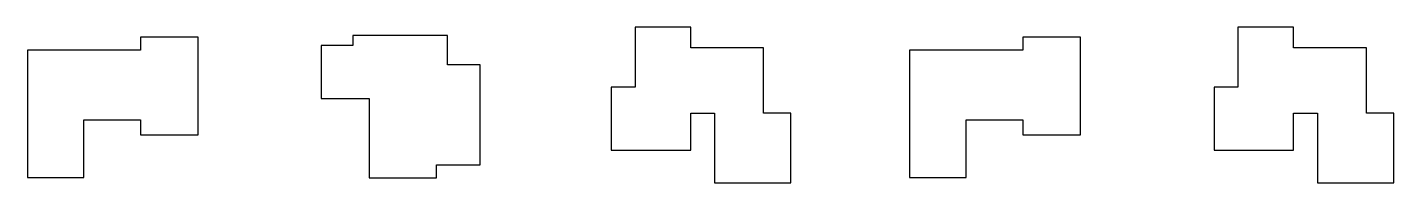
# Model space of a CAD drawing. Header units: feet. Extents: x 113 to 578, y 367 to 713.
# Drawn here: x 113.5 to 578.2, y 660.2 to 713.1 of the extents above.
import ezdxf

# ---------------------------------------------------------------- set-up
doc = ezdxf.new("R2010")
doc.units = ezdxf.units.FT
doc.header["$MEASUREMENT"] = 0
doc.layers.add('Buildings', color=7, linetype='Continuous')

msp = doc.modelspace()

# ---------------------------------------------------------------- linework, layer by layer
at = {"layer": 'Buildings'}
for points in [[(312.07, 671.25), (339.09, 671.25), (339.09, 683.83), (347.24, 683.83), (347.24, 660.16), (373.15, 660.16), (373.15, 683.83), (363.9, 683.83), (363.9, 706.03), (339.09, 706.03), (339.09, 713.06), (320.21, 713.06), (320.21, 692.71), (312.07, 692.71)], [(517.07, 671.25), (544.09, 671.25), (544.09, 683.83), (552.24, 683.83), (552.24, 660.16), (578.15, 660.16), (578.15, 683.83), (568.9, 683.83), (568.9, 706.03), (544.09, 706.03), (544.09, 713.06), (525.21, 713.06), (525.21, 692.71), (517.07, 692.71)], [(113.5, 661.98), (132.75, 661.98), (132.75, 681.59), (152, 681.59), (152, 676.41), (171.62, 676.41), (171.62, 709.71), (152, 709.71), (152, 705.27), (113.5, 705.27)], [(267.48, 666.22), (267.48, 700.25), (256.37, 700.25), (256.37, 710.24), (224.16, 710.24), (224.16, 706.91), (213.43, 706.91), (213.43, 688.78), (229.72, 688.78), (229.72, 661.78), (252.67, 661.78), (252.67, 666.22)], [(413.5, 661.98), (432.75, 661.98), (432.75, 681.59), (452, 681.59), (452, 676.41), (471.62, 676.41), (471.62, 709.71), (452, 709.71), (452, 705.27), (413.5, 705.27)]]:
    msp.add_lwpolyline(points, close=True, dxfattribs=at)

doc.saveas('drawing.dxf')
